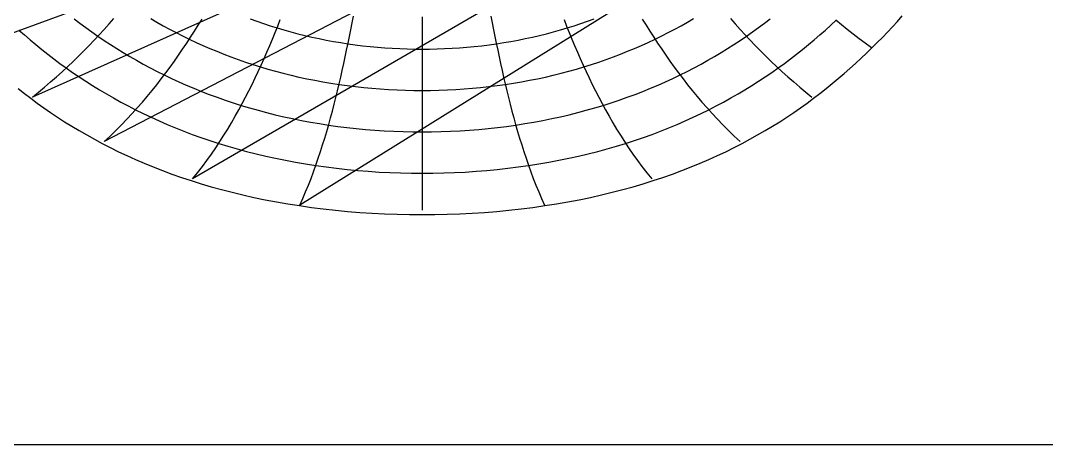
# Model space of a CAD drawing. Header units: millimetres. Extents: x -267 to 267, y -134 to 134.
# Drawn here: x -86.4 to 134.4, y -133.5 to -42.3 of the extents above; entities that cross this region are included whole.
import ezdxf

# ---------------------------------------------------------------- set-up
doc = ezdxf.new("R2010")
doc.units = ezdxf.units.MM
doc.layers.add('ENGRAVE', color=7, linetype='Continuous')
doc.layers.add('GUIDE', color=3, linetype='Continuous')

msp = doc.modelspace()

# ---------------------------------------------------------------- linework, layer by layer
at = {"layer": 'ENGRAVE'}
for points in [[(240.0073, 83.472), (-26.3473, -82.0387), (-25.699, -80.603), (-25.0804, -79.165), (-24.4894, -77.725), (-23.9239, -76.2831), (-23.3819, -74.8394), (-22.8618, -73.3941), (-22.362, -71.9473), (-21.881, -70.4991), (-21.4177, -69.0495), (-20.9707, -67.5988), (-20.5391, -66.1469), (-20.1217, -64.694), (-19.7177, -63.24), (-19.3262, -61.7852), (-18.9465, -60.3295), (-18.5778, -58.8729), (-18.2195, -57.4156), (-17.8708, -55.9576), (-17.5313, -54.4989), (-17.2004, -53.0396), (-16.8776, -51.5797), (-16.5624, -50.1192), (-16.2543, -48.6582), (-15.953, -47.1967), (-15.658, -45.7347), (-15.3691, -44.2723), (-15.0858, -42.8094), (-14.8078, -41.3462)], [(216.5046, 77.6863), (-49.416, -76.3716), (-48.3439, -75.0501), (-47.3117, -73.7222), (-46.3169, -72.3884), (-45.3572, -71.049), (-44.4305, -69.7044), (-43.5347, -68.3549), (-42.6681, -67.0008), (-41.8288, -65.6425), (-41.0153, -64.2801), (-40.226, -62.914), (-39.4596, -61.5444), (-38.7148, -60.1714), (-37.9903, -58.7952), (-37.285, -57.4162), (-36.5978, -56.0343), (-35.9278, -54.6498), (-35.2739, -53.2629), (-34.6353, -51.8736), (-34.0111, -50.4821), (-33.4006, -49.0885), (-32.803, -47.6929), (-32.2176, -46.2956), (-31.6438, -44.8964), (-31.0809, -43.4956), (-30.5284, -42.0933)], [(197.3027, 69.5434), (-68.4256, -68.3641), (-67.1559, -67.175), (-65.9216, -65.9767), (-64.7212, -64.7697), (-63.5529, -63.5544), (-62.4154, -62.3314), (-61.307, -61.1009), (-60.2265, -59.8635), (-59.1724, -58.6195), (-58.1435, -57.3692), (-57.1386, -56.113), (-56.1566, -54.8511), (-55.1963, -53.584), (-54.2568, -52.3117), (-53.3369, -51.0347), (-52.4359, -49.7531), (-51.5526, -48.4672), (-50.6864, -47.1773), (-49.8364, -45.8834), (-49.0017, -44.5859), (-48.1817, -43.2848), (-47.3756, -41.9805)], [(133.5177, 66.9422), (135.4108, 66.3071), (137.2757, 65.6512), (139.1123, 64.9752), (140.9207, 64.2797), (142.7011, 63.5653), (144.4536, 62.8326), (146.1784, 62.0822), (147.8758, 61.3146), (149.5462, 60.5305), (151.19, 59.7304), (152.8075, 58.9149), (154.3992, 58.0846), (155.9655, 57.2398), (157.5071, 56.3812), (159.0242, 55.5093), (160.5176, 54.6244), (161.9878, 53.7272), (163.4352, 52.8181), (164.8605, 51.8975), (166.2642, 50.9658), (167.6469, 50.0235), (169.0092, 49.0709), (-96.6837, -48.1085)], [(181.7933, 59.8175), (-83.8857, -58.7591), (-82.5572, -57.6902), (-81.2555, -56.6115), (-79.9796, -55.5232), (-78.7285, -54.4259), (-77.5014, -53.3199), (-76.2973, -52.2057), (-75.1153, -51.0835), (-73.9546, -49.9539), (-72.8144, -48.8171), (-71.6937, -47.6734), (-70.5919, -46.5231), (-69.5082, -45.3667), (-68.4418, -44.2042), (-67.392, -43.0361), (-66.3582, -41.8626)], [(-86.9417, -56.9394), (-85.6019, -57.9923), (-84.2349, -59.0347), (-82.8399, -60.066), (-81.4158, -61.0857), (-79.9617, -62.0934), (-78.4766, -63.0885), (-76.9594, -64.0704), (-75.4093, -65.0384), (-73.8251, -65.992), (-72.2059, -66.9306), (-70.5507, -67.8533), (-68.8585, -68.7596), (-67.1285, -69.6487), (-65.3597, -70.5199), (-63.5512, -71.3722), (-61.7024, -72.2051), (-59.8124, -73.0175), (-57.8806, -73.8087), (-55.9064, -74.5778), (-53.8895, -75.3238), (-51.8294, -76.0459), (-49.726, -76.7431), (-47.5793, -77.4145), (-45.3893, -78.0591), (-43.1563, -78.6759), (-40.8809, -79.264), (-38.5637, -79.8224), (-36.2058, -80.3502), (-33.8082, -80.8463), (-31.3723, -81.31), (-28.8998, -81.7404), (-26.3927, -82.1365), (-23.853, -82.4975), (-21.2831, -82.8228), (-18.6858, -83.1115), (-16.0639, -83.3631), (-13.4204, -83.5771), (-10.7587, -83.7528), (-8.0822, -83.8899), (-5.3944, -83.988), (-2.6991, -84.047), (0, -84.0667), (2.6991, -84.047), (5.3944, -83.988), (8.0822, -83.8899), (10.7587, -83.7528), (13.4204, -83.5771), (16.0639, -83.3631), (18.6858, -83.1115), (21.2831, -82.8228), (23.853, -82.4975), (26.3927, -82.1365), (28.8998, -81.7404), (31.3723, -81.31), (33.8082, -80.8463), (36.2058, -80.3502), (38.5637, -79.8224), (40.8809, -79.264), (43.1563, -78.6759), (45.3893, -78.0591), (47.5793, -77.4145), (49.726, -76.7431), (51.8294, -76.0459), (53.8895, -75.3238), (55.9064, -74.5778), (57.8806, -73.8087), (59.8124, -73.0175), (61.7024, -72.2051), (63.5512, -71.3722), (65.3597, -70.5199), (67.1285, -69.6487), (68.8585, -68.7596), (70.5507, -67.8533), (72.2059, -66.9306), (73.8251, -65.992), (75.4093, -65.0384), (76.9594, -64.0704), (78.4766, -63.0885), (79.9617, -62.0934), (81.4158, -61.0857), (82.8399, -60.066), (84.2349, -59.0347), (85.6019, -57.9923), (86.9417, -56.9394), (88.2554, -55.8765), (89.5439, -54.8039), (90.8081, -53.7221), (92.0488, -52.6314), (93.2669, -51.5324), (94.4633, -50.4254), (95.6388, -49.3107), (96.7943, -48.1887), (97.9304, -47.0597), (99.0479, -45.924), (100.1476, -44.7819), (101.2302, -43.6337), (102.2964, -42.4797), (103.3469, -41.3202)], [(-74.9008, -41.9384), (-73.652, -42.8888), (-72.3838, -43.8274), (-71.0958, -44.7537), (-69.7877, -45.6673), (-68.4589, -46.5677), (-67.1092, -47.4547), (-65.7381, -48.3277), (-64.3453, -49.1862), (-62.9304, -50.0299), (-61.4932, -50.8583), (-60.0333, -51.6708), (-58.5505, -52.4669), (-57.0445, -53.2463), (-55.5151, -54.0083), (-53.9622, -54.7525), (-52.3857, -55.4783), (-50.7854, -56.1852), (-49.1613, -56.8727), (-47.5135, -57.5401), (-45.842, -58.1871), (-44.147, -58.813), (-42.4286, -59.4173), (-40.6871, -59.9995), (-38.9228, -60.559), (-37.136, -61.0952), (-35.3274, -61.6077), (-33.4974, -62.0959), (-31.6466, -62.5593), (-29.7757, -62.9975), (-27.8855, -63.4099), (-25.9768, -63.7961), (-24.0506, -64.1556), (-22.1079, -64.4881), (-20.1497, -64.793), (-18.1772, -65.0701), (-16.1916, -65.319), (-14.1942, -65.5394), (-12.1863, -65.7309), (-10.1694, -65.8935), (-8.1448, -66.0267), (-6.114, -66.1306), (-4.0786, -66.2049), (-2.0401, -66.2495), (0, -66.2643), (2.0401, -66.2495), (4.0786, -66.2049), (6.114, -66.1306), (8.1448, -66.0267), (10.1694, -65.8935), (12.1863, -65.7309), (14.1942, -65.5394), (16.1916, -65.319), (18.1772, -65.0701), (20.1497, -64.793), (22.1079, -64.4881), (24.0506, -64.1556), (25.9768, -63.7961), (27.8855, -63.4099), (29.7757, -62.9975), (31.6466, -62.5593), (33.4974, -62.0959), (35.3274, -61.6077), (37.136, -61.0952), (38.9228, -60.559), (40.6871, -59.9995), (42.4286, -59.4173), (44.147, -58.813), (45.842, -58.1871), (47.5135, -57.5401), (49.1613, -56.8727), (50.7854, -56.1852), (52.3857, -55.4783), (53.9622, -54.7525), (55.5151, -54.0083), (57.0445, -53.2463), (58.5505, -52.4669), (60.0333, -51.6708), (61.4932, -50.8583), (62.9304, -50.0299), (64.3453, -49.1862), (65.7381, -48.3277), (67.1092, -47.4547), (68.4589, -46.5677), (69.7877, -45.6673), (71.0958, -44.7537), (72.3838, -43.8274), (73.652, -42.8888), (74.9008, -41.9384)], [(-58.425, -41.8822), (-57.0864, -42.661), (-55.7296, -43.4245), (-54.3546, -44.1722), (-52.9612, -44.9038), (-51.5493, -45.6187), (-50.1189, -46.3165), (-48.67, -46.9969), (-47.2027, -47.6595), (-45.717, -48.3038), (-44.2129, -48.9293), (-42.6906, -49.5357), (-41.1504, -50.1225), (-39.5923, -50.6893), (-38.0166, -51.2357), (-36.4237, -51.7613), (-34.8139, -52.2656), (-33.1875, -52.7483), (-31.5451, -53.209), (-29.887, -53.6472), (-28.2139, -54.0626), (-26.5263, -54.4549), (-24.8248, -54.8236), (-23.1101, -55.1685), (-21.383, -55.4892), (-19.6441, -55.7855), (-17.8943, -56.057), (-16.1345, -56.3034), (-14.3655, -56.5246), (-12.5882, -56.7203), (-10.8037, -56.8903), (-9.0128, -57.0345), (-7.2167, -57.1526), (-5.4163, -57.2447), (-3.6126, -57.3105), (-1.8069, -57.35), (0, -57.3632), (1.8069, -57.35), (3.6126, -57.3105), (5.4163, -57.2447), (7.2167, -57.1526), (9.0128, -57.0345), (10.8037, -56.8903), (12.5882, -56.7203), (14.3655, -56.5246), (16.1345, -56.3034), (17.8943, -56.057), (19.6441, -55.7855), (21.383, -55.4892), (23.1101, -55.1685), (24.8248, -54.8236), (26.5263, -54.4549), (28.2139, -54.0626), (29.887, -53.6472), (31.5451, -53.209), (33.1875, -52.7483), (34.8139, -52.2656), (36.4237, -51.7613), (38.0166, -51.2357), (39.5923, -50.6893), (41.1504, -50.1225), (42.6906, -49.5357), (44.2129, -48.9293), (45.717, -48.3038), (47.2027, -47.6595), (48.67, -46.9969), (50.1189, -46.3165), (51.5493, -45.6187), (52.9612, -44.9038), (54.3546, -44.1722), (55.7296, -43.4245), (57.0864, -42.661), (58.425, -41.8822)], [(-37.0236, -41.9526), (-35.5971, -42.4661), (-34.1572, -42.9605), (-32.7043, -43.4356), (-31.2386, -43.8909), (-29.7606, -44.3261), (-28.2705, -44.7411), (-26.7688, -45.1354), (-25.256, -45.5088), (-23.7325, -45.8611), (-22.1988, -46.1919), (-20.6555, -46.5011), (-19.1031, -46.7883), (-17.5421, -47.0535), (-15.9733, -47.2962), (-14.3972, -47.5165), (-12.8145, -47.7141), (-11.2259, -47.8888), (-9.632, -48.0405), (-8.0337, -48.169), (-6.4315, -48.2744), (-4.8263, -48.3564), (-3.2188, -48.415), (-1.6098, -48.4502), (0, -48.462), (1.6098, -48.4502), (3.2188, -48.415), (4.8263, -48.3564), (6.4315, -48.2744), (8.0337, -48.169), (9.632, -48.0405), (11.2259, -47.8888), (12.8145, -47.7141), (14.3972, -47.5165), (15.9733, -47.2962), (17.5421, -47.0535), (19.1031, -46.7883), (20.6555, -46.5011), (22.1988, -46.1919), (23.7325, -45.8611), (25.256, -45.5088), (26.7688, -45.1354), (28.2705, -44.7411), (29.7606, -44.3261), (31.2386, -43.8909), (32.7043, -43.4356), (34.1572, -42.9605), (35.5971, -42.4661), (37.0236, -41.9526)], [(0, -41.5388), (0, -43.0224), (0, -44.5059), (0, -45.9894), (0, -47.473), (0, -48.9565), (0, -50.44), (0, -51.9235), (0, -53.4071), (0, -54.8906), (0, -56.3741), (0, -57.8577), (0, -59.3412), (0, -60.8247), (0, -62.3083), (0, -63.7918), (0, -65.2753), (0, -66.7588), (0, -68.2424), (0, -69.7259), (0, -71.2094), (0, -72.693), (0, -74.1765), (0, -75.66), (0, -77.1436), (0, -78.6271), (0, -80.1106), (0, -81.5941), (0, -83.0777)], [(14.8078, -41.3462), (15.0858, -42.8094), (15.3691, -44.2723), (15.658, -45.7347), (15.953, -47.1967), (16.2543, -48.6582), (16.5624, -50.1192), (16.8776, -51.5797), (17.2004, -53.0396), (17.5313, -54.4989), (17.8708, -55.9576), (18.2195, -57.4156), (18.5778, -58.8729), (18.9465, -60.3295), (19.3262, -61.7852), (19.7177, -63.24), (20.1217, -64.694), (20.5391, -66.1469), (20.9707, -67.5988), (21.4177, -69.0495), (21.881, -70.4991), (22.362, -71.9473), (22.8618, -73.3941), (23.3819, -74.8394), (23.9239, -76.2831), (24.4894, -77.725), (25.0804, -79.165), (25.699, -80.603), (26.3473, -82.0387)], [(66.3582, -41.8626), (67.392, -43.0361), (68.4418, -44.2042), (69.5082, -45.3667), (70.5919, -46.5231), (71.6937, -47.6734), (72.8144, -48.8171), (73.9546, -49.9539), (75.1153, -51.0835), (76.2973, -52.2057), (77.5014, -53.3199), (78.7285, -54.4259), (79.9796, -55.5232), (81.2555, -56.6115), (82.5572, -57.6902), (83.8857, -58.7591)], [(-86.7776, -44.3635), (-85.5802, -45.4157), (-84.3629, -46.4584), (-83.1252, -47.4914), (-81.8664, -48.5142), (-80.5858, -49.5265), (-79.2829, -50.5277), (-77.957, -51.5175), (-76.6075, -52.4955), (-75.2336, -53.4611), (-73.8349, -54.414), (-72.4105, -55.3535), (-70.96, -56.2793), (-69.4827, -57.1907), (-67.9781, -58.0872), (-66.4454, -58.9683), (-64.8843, -59.8334), (-63.2942, -60.6819), (-61.6745, -61.5132), (-60.0249, -62.3267), (-58.345, -63.1217), (-56.6343, -63.8975), (-54.8927, -64.6536), (-53.1198, -65.3892), (-51.3156, -66.1037), (-49.4798, -66.7963), (-47.6127, -67.4663), (-45.7141, -68.1131), (-43.7844, -68.736), (-41.8238, -69.3341), (-39.8327, -69.9069), (-37.8116, -70.4535), (-35.7613, -70.9734), (-33.6824, -71.4657), (-31.5759, -71.9299), (-29.4429, -72.3654), (-27.2844, -72.7713), (-25.1018, -73.1473), (-22.8966, -73.4926), (-20.6703, -73.8068), (-18.4246, -74.0894), (-16.1613, -74.3398), (-13.8824, -74.5577), (-11.5899, -74.7428), (-9.2859, -74.8946), (-6.9726, -75.013), (-4.6524, -75.0977), (-2.3274, -75.1485), (0, -75.1655), (2.3274, -75.1485), (4.6524, -75.0977), (6.9726, -75.013), (9.2859, -74.8946), (11.5899, -74.7428), (13.8824, -74.5577), (16.1613, -74.3398), (18.4246, -74.0894), (20.6703, -73.8068), (22.8966, -73.4926), (25.1018, -73.1473), (27.2844, -72.7713), (29.4429, -72.3654), (31.5759, -71.9299), (33.6824, -71.4657), (35.7613, -70.9734), (37.8116, -70.4535), (39.8327, -69.9069), (41.8238, -69.3341), (43.7844, -68.736), (45.7141, -68.1131), (47.6127, -67.4663), (49.4798, -66.7963), (51.3156, -66.1037), (53.1198, -65.3892), (54.8927, -64.6536), (56.6343, -63.8975), (58.345, -63.1217), (60.0249, -62.3267), (61.6745, -61.5132), (63.2942, -60.6819), (64.8843, -59.8334), (66.4454, -58.9683), (67.9781, -58.0872), (69.4827, -57.1907), (70.96, -56.2793), (72.4105, -55.3535), (73.8349, -54.414), (75.2336, -53.4611), (76.6075, -52.4955), (77.957, -51.5175), (79.2829, -50.5277), (80.5858, -49.5265), (81.8664, -48.5142), (83.1252, -47.4914), (84.3629, -46.4584), (85.5802, -45.4157), (86.7776, -44.3635), (87.9558, -43.3023), (89.1155, -42.2324)], [(30.5284, -42.0933), (31.0809, -43.4956), (31.6438, -44.8964), (32.2176, -46.2956), (32.803, -47.6929), (33.4006, -49.0885), (34.0111, -50.4821), (34.6353, -51.8736), (35.2739, -53.2629), (35.9278, -54.6498), (36.5978, -56.0343), (37.285, -57.4162), (37.9903, -58.7952), (38.7148, -60.1714), (39.4596, -61.5444), (40.226, -62.914), (41.0153, -64.2801), (41.8288, -65.6425), (42.6681, -67.0008), (43.5347, -68.3549), (44.4305, -69.7044), (45.3572, -71.049), (46.3169, -72.3884), (47.3117, -73.7222), (48.3439, -75.0501), (49.416, -76.3716)], [(47.3756, -41.9805), (48.1817, -43.2848), (49.0017, -44.5859), (49.8364, -45.8834), (50.6864, -47.1773), (51.5526, -48.4672), (52.4359, -49.7531), (53.3369, -51.0347), (54.2568, -52.3117), (55.1963, -53.584), (56.1566, -54.8511), (57.1386, -56.113), (58.1435, -57.3692), (59.1724, -58.6195), (60.2265, -59.8635), (61.307, -61.1009), (62.4154, -62.3314), (63.5529, -63.5544), (64.7212, -64.7697), (65.9216, -65.9767), (67.1559, -67.175), (68.4256, -68.3641)], [(89.0137, -42.148), (90.249, -43.1619), (91.5008, -44.168), (92.7696, -45.166), (94.056, -46.1557), (95.3605, -47.1367), (96.6837, -48.1085)]]:
    msp.add_lwpolyline(points, dxfattribs=at)
at = {"layer": 'GUIDE'}
msp.add_lwpolyline([(-267.0354, -133.5177), (267.0354, -133.5177), (267.0354, 133.5177), (-267.0354, 133.5177)], close=True, dxfattribs=at)

doc.saveas('drawing.dxf')
